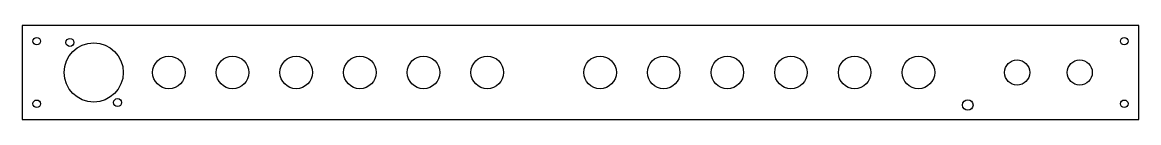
# Model space of a CAD drawing. Header units: millimetres. Extents: x -223 to 223, y -38 to -1.
import ezdxf

# ---------------------------------------------------------------- set-up
doc = ezdxf.new("R2010")
doc.units = ezdxf.units.MM
doc.layers.get('0').update_dxf_attribs({"linetype": 'CONTINUOUS'})

msp = doc.modelspace()

# ---------------------------------------------------------------- linework, layer by layer
msp.add_lwpolyline([(-222.75, -38.25), (222.75, -38.25), (222.75, -0.6), (-222.75, -0.6)], close=True)
for centre, radius in [((-217, -6.92), 1.5), ((-194.25, -19.42), 11.8), ((-203.75, -7.42), 1.6), ((217, -6.92), 1.5), ((-164.25, -19.42), 6.5), ((-138.85, -19.42), 6.5), ((-113.45, -19.42), 6.5), ((-88.05, -19.42), 6.5), ((-62.65, -19.42), 6.5), ((-37.2, -19.42), 6.5), ((7.8, -19.42), 6.5), ((33.2, -19.42), 6.5), ((58.6, -19.42), 6.5), ((84, -19.42), 6.5), ((109.4, -19.42), 6.5), ((134.85, -19.42), 6.5), ((174.25, -19.42), 5), ((199.25, -19.42), 5), ((-217, -31.92), 1.5), ((-184.75, -31.42), 1.6), ((154.55, -32.42), 2.1), ((217, -31.92), 1.5)]:
    msp.add_circle(centre, radius)

doc.saveas('drawing.dxf')
